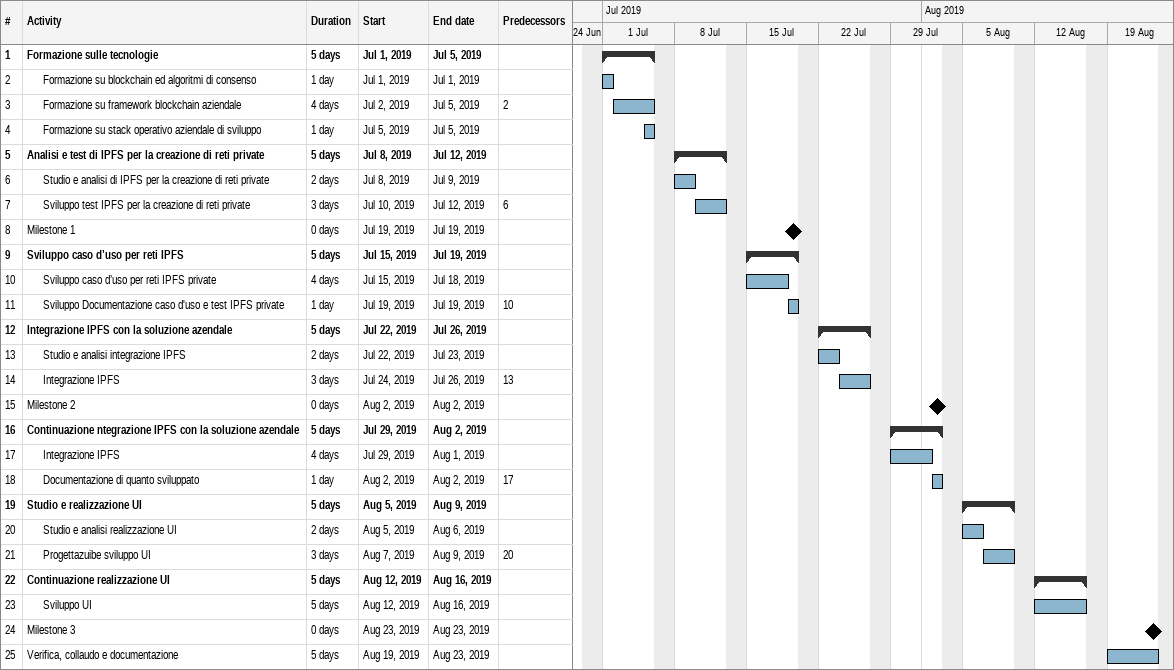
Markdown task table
| ID | Level | Task | Duration | Start | Finish | Predecessors |
|---|---|---|---|---|---|---|
| 1 | 1 | **Formazione sulle tecnologie** | 5d | 2019-07-01 | 2019-07-05 |  |
| 2 | 2 | Formazione su blockchain ed algoritmi di consenso | 1d | 2019-07-01 | 2019-07-01 |  |
| 3 | 2 | Formazione su framework blockchain aziendale | 4d | 2019-07-02 | 2019-07-05 | 2 |
| 4 | 2 | Formazione su stack operativo aziendale di sviluppo | 1d | 2019-07-05 | 2019-07-05 |  |
| 5 | 1 | **Analisi e test di IPFS per la creazione di reti private** | 5d | 2019-07-08 | 2019-07-12 |  |
| 6 | 2 | Studio e analisi di IPFS per la creazione di reti private | 2d | 2019-07-08 | 2019-07-09 |  |
| 7 | 2 | Sviluppo test IPFS per la creazione di reti private | 3d | 2019-07-10 | 2019-07-12 | 6 |
| 8 | 1 | Milestone 1 | 0d | 2019-07-19 | 2019-07-19 |  |
| 9 | 1 | **Sviluppo caso d’uso per reti IPFS** | 5d | 2019-07-15 | 2019-07-19 |  |
| 10 | 2 | Sviluppo caso d’uso per reti IPFS private | 4d | 2019-07-15 | 2019-07-18 |  |
| 11 | 2 | Sviluppo Documentazione caso d'uso e test IPFS private | 1d | 2019-07-19 | 2019-07-19 | 10 |
| 12 | 1 | **Integrazione IPFS con la soluzione azendale** | 5d | 2019-07-22 | 2019-07-26 |  |
| 13 | 2 | Studio e analisi integrazione IPFS | 2d | 2019-07-22 | 2019-07-23 |  |
| 14 | 2 | Integrazione IPFS | 3d | 2019-07-24 | 2019-07-26 | 13 |
| 15 | 1 | Milestone 2 | 0d | 2019-08-02 | 2019-08-02 |  |
| 16 | 1 | **Continuazione ntegrazione IPFS con la soluzione azendale** | 5d | 2019-07-29 | 2019-08-02 |  |
| 17 | 2 | Integrazione IPFS | 4d | 2019-07-29 | 2019-08-01 |  |
| 18 | 2 | Documentazione di quanto sviluppato | 1d | 2019-08-02 | 2019-08-02 | 17 |
| 19 | 1 | **Studio e realizzazione UI** | 5d | 2019-08-05 | 2019-08-09 |  |
| 20 | 2 | Studio e analisi realizzazione UI | 2d | 2019-08-05 | 2019-08-06 |  |
| 21 | 2 | Progettazuibe sviluppo UI | 3d | 2019-08-07 | 2019-08-09 | 20 |
| 22 | 1 | **Continuazione realizzazione UI** | 5d | 2019-08-12 | 2019-08-16 |  |
| 23 | 2 | Sviluppo UI | 5d | 2019-08-12 | 2019-08-16 |  |
| 24 | 1 | Milestone 3 | 0d | 2019-08-23 | 2019-08-23 |  |
| 25 | 1 | Verifica, collaudo e documentazione | 5d | 2019-08-19 | 2019-08-23 |  |
